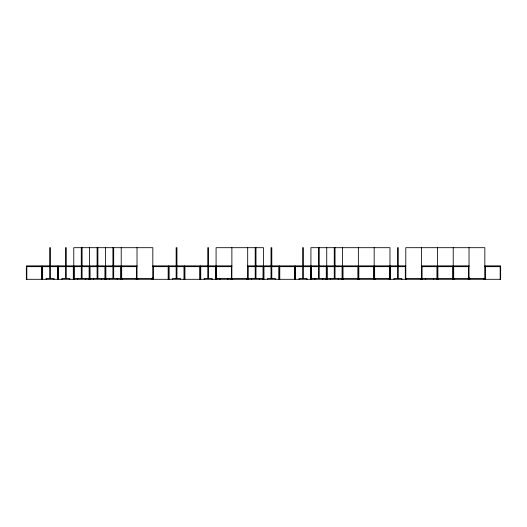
<?xml version="1.0" encoding="UTF-8"?>
<svg xmlns="http://www.w3.org/2000/svg" width="527" height="527" viewBox="0 0 527 527"><rect width="100%" height="100%" fill="white"/><g stroke="black" fill="none" stroke-linecap="round" stroke-linejoin="round"><path stroke-width="0.79" d="M137.02 265.871L26.35 265.871L26.35 279.31L500.65 279.31L500.65 265.871L484.84 265.871M152.83 265.871L231.88 265.871M247.69 265.871L405.79 265.871M421.6 265.871L469.03 265.871M26.35 266.662L137.02 266.662M152.83 266.662L231.88 266.662M247.69 266.662L405.79 266.662M421.6 266.662L469.03 266.662M484.84 266.662L500.65 266.662M73.78 278.519L152.83 278.519M216.07 278.519L263.5 278.519M310.93 278.519L389.98 278.519M405.79 278.519L484.84 278.519M500.176 266.662L500.176 279.31M485.314 266.662L485.314 279.31M484.84 279.31L484.84 247.69L405.79 247.69L405.79 279.31M484.049 278.519L484.049 279.31M469.82 278.519L469.82 279.31M469.504 277.729L469.504 279.31M469.03 247.69L469.03 279.31M468.556 266.662L468.556 279.31M468.239 278.519L468.239 279.31M454.01 278.519L454.01 279.31M453.694 266.662L453.694 279.31M453.22 247.69L453.22 265.536M453.22 265.871L453.22 279.31M452.746 266.662L452.746 279.31M452.429 278.519L452.429 279.31M438.2 278.519L438.2 279.31M437.884 266.662L437.884 279.31M437.41 247.69L437.41 279.31M436.936 266.662L436.936 279.31M436.619 278.519L436.619 279.31M433.457 278.519L433.457 279.31M425.552 278.519L425.552 279.31M422.39 278.519L422.39 279.31M422.074 266.662L422.074 279.31M421.6 247.69L421.6 279.31M420.809 278.519L420.809 279.31M406.58 278.519L406.58 279.31M405.316 266.662L405.316 279.31M401.837 279.31L401.837 278.519L393.932 278.519L393.932 279.31M398.28 278.519L398.28 247.69L397.49 247.69L397.49 278.519M390.454 266.662L390.454 279.31M389.98 265.536L389.98 247.69L310.93 247.69L310.93 265.536M389.98 265.871L389.98 279.31M389.506 266.662L389.506 279.31M389.189 278.519L389.189 279.31M374.961 278.519L374.961 279.31M374.644 266.662L374.644 279.31M374.17 247.69L374.17 265.536M374.17 265.871L374.17 279.31M373.696 266.662L373.696 279.31M373.379 278.519L373.379 279.31M359.151 278.519L359.151 279.31M358.834 266.662L358.834 279.31M358.36 247.69L358.36 265.536M358.36 265.871L358.36 279.31M357.886 266.662L357.886 279.31M357.569 278.519L357.569 279.31M343.341 278.519L343.341 279.31M343.024 266.662L343.024 279.31M342.55 247.69L342.55 265.536M342.55 265.871L342.55 279.31M342.076 266.662L342.076 279.31M341.759 278.519L341.759 279.31M338.597 278.519L338.597 279.31M335.04 247.69L335.04 278.519M334.25 247.69L334.25 278.519M330.692 278.519L330.692 279.31M327.53 278.519L327.53 279.31M327.214 266.662L327.214 279.31M326.74 247.69L326.74 265.536M326.74 265.871L326.74 279.31M326.266 266.662L326.266 279.31M325.95 278.519L325.95 279.31M322.787 278.519L322.787 279.31M319.23 247.69L319.23 278.519M318.44 247.69L318.44 278.519M314.882 278.519L314.882 279.31M311.72 278.519L311.72 279.31M311.404 266.662L311.404 279.31M310.93 265.871L310.93 279.31M310.456 266.662L310.456 279.31M306.977 279.31L306.977 278.519L299.072 278.519L299.072 279.31M303.42 278.519L303.42 247.69L302.63 247.69L302.63 278.519M295.594 266.662L295.594 279.31M295.12 265.871L295.12 279.31M294.646 266.662L294.646 279.31M279.784 266.662L279.784 279.31M279.31 265.871L279.31 279.31M278.836 266.662L278.836 279.31M275.357 279.31L275.357 278.519L267.452 278.519L267.452 279.31M271.8 278.519L271.8 247.69L271.01 247.69L271.01 278.519M263.974 266.662L263.974 279.31M263.5 279.31L263.5 247.69L216.07 247.69L216.07 265.536M263.026 266.662L263.026 279.31M262.709 278.519L262.709 279.31M259.547 278.519L259.547 279.31M255.99 247.69L255.99 278.519M255.2 247.69L255.2 278.519M251.642 278.519L251.642 279.31M248.48 278.519L248.48 279.31M248.164 266.662L248.164 279.31M247.69 247.69L247.69 279.31M246.899 278.519L246.899 279.31M232.67 278.519L232.67 279.31M231.88 247.69L231.88 279.31M231.406 266.662L231.406 279.31M231.089 278.519L231.089 279.31M227.927 278.519L227.927 279.31M220.022 278.519L220.022 279.31M216.86 278.519L216.86 279.31M216.544 266.662L216.544 279.31M216.07 265.871L216.07 279.31M215.596 266.662L215.596 279.31M212.117 279.31L212.117 278.519L204.212 278.519L204.212 279.31M208.56 278.519L208.56 247.69L207.77 247.69L207.77 278.519M200.734 266.662L200.734 279.31M200.26 265.871L200.26 279.31M199.786 266.662L199.786 279.31M184.924 266.662L184.924 279.31M184.45 265.871L184.45 279.31M183.976 266.662L183.976 279.31M180.497 279.31L180.497 278.519L172.592 278.519L172.592 279.31M176.94 278.519L176.94 247.69L176.15 247.69L176.15 278.519M169.114 266.662L169.114 279.31M168.64 265.871L168.64 279.31M168.166 266.662L168.166 279.31M153.304 266.662L153.304 279.31M152.83 279.31L152.83 247.69L73.78 247.69L73.78 265.536M152.356 277.729L152.356 279.31M152.04 278.519L152.04 279.31M137.81 278.519L137.81 279.31M137.02 247.69L137.02 279.31M136.546 266.662L136.546 279.31M136.23 278.519L136.23 279.31M122 278.519L122 279.31M121.684 266.662L121.684 279.31M121.21 247.69L121.21 265.536M121.21 265.871L121.21 279.31M120.736 266.662L120.736 279.31M120.419 278.519L120.419 279.31M117.257 278.519L117.257 279.31M113.7 247.69L113.7 278.519M112.91 247.69L112.91 278.519M109.352 278.519L109.352 279.31M106.19 278.519L106.19 279.31M105.874 266.662L105.874 279.31M105.4 247.69L105.4 265.536M105.4 265.871L105.4 279.31M104.926 266.662L104.926 279.31M104.609 278.519L104.609 279.31M101.447 278.519L101.447 279.31M97.89 247.69L97.89 278.519M97.1 247.69L97.1 278.519M93.542 278.519L93.542 279.31M90.38 278.519L90.38 279.31M90.064 266.662L90.064 279.31M89.59 247.69L89.59 265.536M89.59 265.871L89.59 279.31M89.116 266.662L89.116 279.31M88.799 278.519L88.799 279.31M85.637 278.519L85.637 279.31M82.08 247.69L82.08 278.519M81.29 247.69L81.29 278.519M77.732 278.519L77.732 279.31M74.57 278.519L74.57 279.31M74.254 266.662L74.254 279.31M73.78 265.871L73.78 279.31M73.306 266.662L73.306 279.31M69.828 279.31L69.828 278.519L61.922 278.519L61.922 279.31M66.27 278.519L66.27 247.69L65.48 247.69L65.48 278.519M58.444 266.662L58.444 279.31M57.97 265.871L57.97 279.31M57.496 266.662L57.496 279.31M54.017 279.31L54.017 278.519L46.112 278.519L46.112 279.31M50.46 278.519L50.46 247.69L49.67 247.69L49.67 278.519M42.634 266.662L42.634 279.31M42.16 265.871L42.16 279.31M41.686 266.662L41.686 279.31M26.824 266.662L26.824 279.31"/></g></svg>
